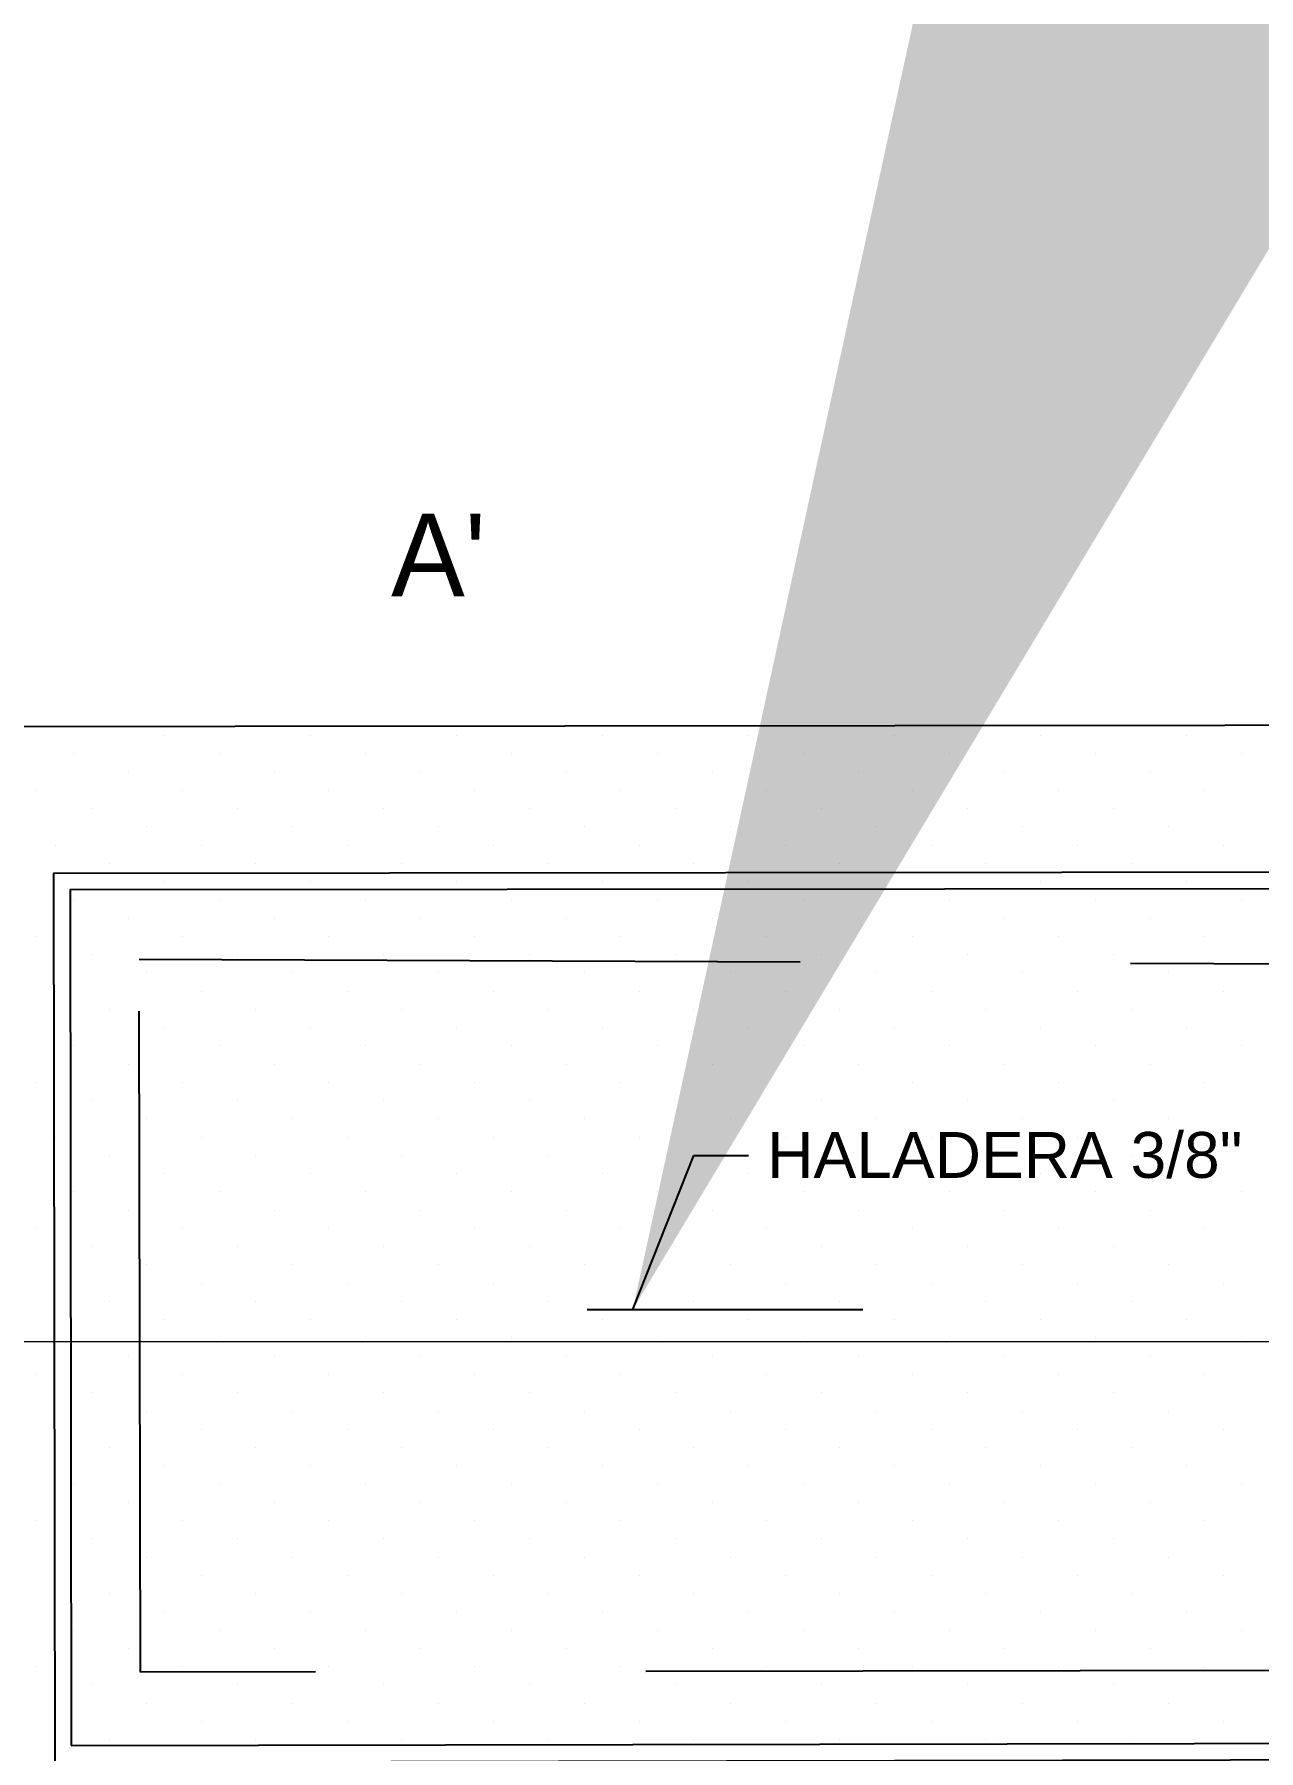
# Model space of a CAD drawing. Header units: millimetres. Extents: x 1147.5 to 1224.1, y 2097.1 to 2139.6.
# Drawn here: x 1208.805 to 1209.268, y 2114.744 to 2115.393 of the extents above; entities that cross this region are included whole.
import ezdxf
from ezdxf.enums import TextEntityAlignment as Align

# ---------------------------------------------------------------- set-up
doc = ezdxf.new("R2010")
doc.units = ezdxf.units.MM
doc.linetypes.add('CENTER', pattern=[1.25, 1, -0.0625, 0.125, -0.0625])
doc.linetypes.add('HIDDEN', pattern=[0.375, 0.25, -0.125])
for name, color, linetype in [('AUX2', 8, 'Continuous'), ('HATCH', 7, 'Continuous'), ('HIERRO', 22, 'Continuous'), ('LINES', 1, 'Continuous'), ('TEXTO3', 1, 'Continuous'), ('TEXTOP', 7, 'Continuous')]:
    doc.layers.add(name, color=color, linetype=linetype)
doc.layers.add('COTAS', color=251, linetype='Continuous', lineweight=13)
doc.styles.add('RomanS', font='stylu.ttf')
doc.styles.get("Standard").update_dxf_attribs({"font": 'arial.ttf'})
doc.dimstyles.get("Standard").update_dxf_attribs({"dimtxt": 0.18, "dimasz": 0.18, "dimexe": 0.18, "dimexo": 0.0625, "dimgap": 0.09, "dimtad": 0, "dimtih": 1, "dimtoh": 1, "dimdec": 4, "dimzin": 0, "dimdsep": 46, "dimtxsty": 'Standard', "dimcen": 0.09, "dimadec": 0, "dimazin": 0, "dimtfac": 1, "dimtdec": 4, "dimtofl": 0, "dimtmove": 0, "dimatfit": 3, "dimfxl": 1, "dimtolj": 1, "dimtzin": 0, "dimarcsym": 0})

# ---------------------------------------------------------------- blocks, each defined once
blk = doc.blocks.new('*X338')
at = {"color": 0}
for p, q in [((324.8271776075704, 232.0194125768358), (324.8271776075704, 232.0194125768358)), ((329.2465949899864, 232.0194125768357), (329.2465949899864, 232.0194125768357)), ((333.6660123724023, 232.0194125768357), (333.6660123724023, 232.0194125768357)), ((338.0854297548183, 232.0194125768357), (338.0854297548183, 232.0194125768357)), ((342.5048471372344, 232.0194125768356), (342.5048471372344, 232.0194125768356)), ((346.9242645196504, 232.0194125768355), (346.9242645196504, 232.0194125768355)), ((351.3436819020663, 232.0194125768355), (351.3436819020663, 232.0194125768355)), ((355.7630992844823, 232.0194125768355), (355.7630992844823, 232.0194125768355)), ((322.0650417435604, 231.4669854040338), (322.0650417435604, 231.4669854040338)), ((326.4844591259764, 231.4669854040338), (326.4844591259764, 231.4669854040338)), ((330.9038765083924, 231.4669854040337), (330.9038765083924, 231.4669854040337)), ((335.3232938908084, 231.4669854040337), (335.3232938908084, 231.4669854040337)), ((339.7427112732243, 231.4669854040337), (339.7427112732243, 231.4669854040337)), ((344.1621286556403, 231.4669854040336), (344.1621286556403, 231.4669854040336)), ((348.5815460380563, 231.4669854040336), (348.5815460380563, 231.4669854040336)), ((353.0009634204723, 231.4669854040335), (353.0009634204723, 231.4669854040335)), ((357.4203808028882, 231.4669854040335), (357.4203808028882, 231.4669854040335)), ((323.7223232619664, 230.9145582312318), (323.7223232619664, 230.9145582312318)), ((328.1417406443824, 230.9145582312318), (328.1417406443824, 230.9145582312318)), ((332.5611580267984, 230.9145582312318), (332.5611580267984, 230.9145582312318)), ((336.9805754092143, 230.9145582312317), (336.9805754092143, 230.9145582312317)), ((341.3999927916304, 230.9145582312316), (341.3999927916304, 230.9145582312316)), ((345.8194101740464, 230.9145582312316), (345.8194101740464, 230.9145582312316)), ((350.2388275564623, 230.9145582312315), (350.2388275564623, 230.9145582312315)), ((354.6582449388783, 230.9145582312315), (354.6582449388783, 230.9145582312315)), ((320.9601873979564, 230.3621310584299), (320.9601873979564, 230.3621310584299)), ((325.3796047803724, 230.3621310584299), (325.3796047803724, 230.3621310584299)), ((329.7990221627884, 230.3621310584298), (329.7990221627884, 230.3621310584298)), ((334.2184395452044, 230.3621310584298), (334.2184395452044, 230.3621310584298)), ((338.6378569276203, 230.3621310584297), (338.6378569276203, 230.3621310584297)), ((343.0572743100363, 230.3621310584296), (343.0572743100363, 230.3621310584296)), ((347.4766916924523, 230.3621310584296), (347.4766916924523, 230.3621310584296)), ((351.8961090748683, 230.3621310584296), (351.8961090748683, 230.3621310584296)), ((356.3155264572842, 230.3621310584296), (356.3155264572842, 230.3621310584296)), ((322.6174689163624, 229.8097038856278), (322.6174689163624, 229.8097038856278)), ((327.0368862987784, 229.8097038856278), (327.0368862987784, 229.8097038856278)), ((331.4563036811944, 229.8097038856278), (331.4563036811944, 229.8097038856278)), ((335.8757210636103, 229.8097038856277), (335.8757210636103, 229.8097038856277)), ((340.2951384460264, 229.8097038856276), (340.2951384460264, 229.8097038856276)), ((344.7145558284424, 229.8097038856276), (344.7145558284424, 229.8097038856276)), ((349.1339732108583, 229.8097038856276), (349.1339732108583, 229.8097038856276)), ((353.5533905932743, 229.8097038856276), (353.5533905932743, 229.8097038856276)), ((324.2747504347684, 229.2572767128259), (324.2747504347684, 229.2572767128259)), ((328.6941678171844, 229.2572767128258), (328.6941678171844, 229.2572767128258)), ((333.1135851996004, 229.2572767128258), (333.1135851996004, 229.2572767128258)), ((337.5330025820163, 229.2572767128257), (337.5330025820163, 229.2572767128257)), ((341.9524199644324, 229.2572767128256), (341.9524199644324, 229.2572767128256)), ((346.3718373468483, 229.2572767128256), (346.3718373468483, 229.2572767128256)), ((350.7912547292643, 229.2572767128256), (350.7912547292643, 229.2572767128256)), ((355.2106721116803, 229.2572767128256), (355.2106721116803, 229.2572767128256)), ((321.5126145707584, 228.7048495400239), (321.5126145707584, 228.7048495400239)), ((325.9320319531744, 228.7048495400238), (325.9320319531744, 228.7048495400238)), ((330.3514493355904, 228.7048495400238), (330.3514493355904, 228.7048495400238)), ((334.7708667180063, 228.7048495400238), (334.7708667180063, 228.7048495400238)), ((339.1902841004224, 228.7048495400237), (339.1902841004224, 228.7048495400237)), ((343.6097014828384, 228.7048495400236), (343.6097014828384, 228.7048495400236)), ((348.0291188652543, 228.7048495400236), (348.0291188652543, 228.7048495400236)), ((352.4485362476703, 228.7048495400236), (352.4485362476703, 228.7048495400236)), ((356.8679536300862, 228.7048495400236), (356.8679536300862, 228.7048495400236)), ((323.1698960891644, 228.1524223672219), (323.1698960891644, 228.1524223672219)), ((327.5893134715804, 228.1524223672218), (327.5893134715804, 228.1524223672218)), ((332.0087308539964, 228.1524223672218), (332.0087308539964, 228.1524223672218)), ((336.4281482364123, 228.1524223672218), (336.4281482364123, 228.1524223672218)), ((340.8475656188284, 228.1524223672217), (340.8475656188284, 228.1524223672217)), ((345.2669830012443, 228.1524223672216), (345.2669830012443, 228.1524223672216)), ((349.6864003836603, 228.1524223672216), (349.6864003836603, 228.1524223672216)), ((354.1058177660763, 228.1524223672216), (354.1058177660763, 228.1524223672216)), ((324.8271776075704, 227.5999951944198), (324.8271776075704, 227.5999951944198)), ((329.2465949899864, 227.5999951944198), (329.2465949899864, 227.5999951944198)), ((333.6660123724023, 227.5999951944198), (333.6660123724023, 227.5999951944198)), ((338.0854297548184, 227.5999951944197), (338.0854297548184, 227.5999951944197)), ((342.5048471372344, 227.5999951944197), (342.5048471372344, 227.5999951944197)), ((346.9242645196503, 227.5999951944196), (346.9242645196503, 227.5999951944196)), ((351.3436819020663, 227.5999951944196), (351.3436819020663, 227.5999951944196)), ((355.7630992844822, 227.5999951944196), (355.7630992844822, 227.5999951944196)), ((322.0650417435604, 227.047568021618), (322.0650417435604, 227.047568021618)), ((326.4844591259764, 227.0475680216179), (326.4844591259764, 227.0475680216179)), ((330.9038765083924, 227.0475680216178), (330.9038765083924, 227.0475680216178)), ((335.3232938908083, 227.0475680216178), (335.3232938908083, 227.0475680216178)), ((339.7427112732244, 227.0475680216177), (339.7427112732244, 227.0475680216177)), ((344.1621286556403, 227.0475680216177), (344.1621286556403, 227.0475680216177)), ((348.5815460380563, 227.0475680216176), (348.5815460380563, 227.0475680216176)), ((353.0009634204723, 227.0475680216176), (353.0009634204723, 227.0475680216176)), ((357.4203808028882, 227.0475680216176), (357.4203808028882, 227.0475680216176)), ((323.7223232619664, 226.4951408488159), (323.7223232619664, 226.4951408488159)), ((328.1417406443824, 226.4951408488159), (328.1417406443824, 226.4951408488159)), ((332.5611580267984, 226.4951408488158), (332.5611580267984, 226.4951408488158)), ((336.9805754092144, 226.4951408488157), (336.9805754092144, 226.4951408488157)), ((341.3999927916304, 226.4951408488157), (341.3999927916304, 226.4951408488157)), ((345.8194101740463, 226.4951408488157), (345.8194101740463, 226.4951408488157)), ((350.2388275564623, 226.4951408488157), (350.2388275564623, 226.4951408488157)), ((354.6582449388782, 226.4951408488157), (354.6582449388782, 226.4951408488157)), ((320.9601873979564, 225.942713676014), (320.9601873979564, 225.942713676014)), ((325.3796047803724, 225.9427136760139), (325.3796047803724, 225.9427136760139)), ((329.7990221627884, 225.9427136760139), (329.7990221627884, 225.9427136760139)), ((334.2184395452043, 225.9427136760138), (334.2184395452043, 225.9427136760138)), ((338.6378569276204, 225.9427136760137), (338.6378569276204, 225.9427136760137)), ((343.0572743100363, 225.9427136760137), (343.0572743100363, 225.9427136760137)), ((347.4766916924523, 225.9427136760137), (347.4766916924523, 225.9427136760137)), ((351.8961090748683, 225.9427136760137), (351.8961090748683, 225.9427136760137)), ((356.3155264572842, 225.9427136760137), (356.3155264572842, 225.9427136760137)), ((322.6174689163624, 225.3902865032119), (322.6174689163624, 225.3902865032119)), ((327.0368862987784, 225.3902865032119), (327.0368862987784, 225.3902865032119)), ((331.4563036811944, 225.3902865032119), (331.4563036811944, 225.3902865032119)), ((335.8757210636104, 225.3902865032118), (335.8757210636104, 225.3902865032118)), ((340.2951384460264, 225.3902865032117), (340.2951384460264, 225.3902865032117)), ((344.7145558284423, 225.3902865032117), (344.7145558284423, 225.3902865032117)), ((349.1339732108583, 225.3902865032117), (349.1339732108583, 225.3902865032117)), ((353.5533905932742, 225.3902865032117), (353.5533905932742, 225.3902865032117)), ((324.2747504347684, 224.8378593304099), (324.2747504347684, 224.8378593304099)), ((328.6941678171844, 224.8378593304099), (328.6941678171844, 224.8378593304099)), ((333.1135851996003, 224.8378593304099), (333.1135851996003, 224.8378593304099)), ((337.5330025820164, 224.8378593304098), (337.5330025820164, 224.8378593304098)), ((341.9524199644324, 224.8378593304097), (341.9524199644324, 224.8378593304097)), ((346.3718373468483, 224.8378593304097), (346.3718373468483, 224.8378593304097)), ((350.7912547292643, 224.8378593304097), (350.7912547292643, 224.8378593304097)), ((355.2106721116802, 224.8378593304097), (355.2106721116802, 224.8378593304097)), ((321.5126145707584, 224.2854321576079), (321.5126145707584, 224.2854321576079)), ((325.9320319531744, 224.2854321576079), (325.9320319531744, 224.2854321576079)), ((330.3514493355904, 224.2854321576079), (330.3514493355904, 224.2854321576079)), ((334.7708667180064, 224.2854321576078), (334.7708667180064, 224.2854321576078)), ((339.1902841004224, 224.2854321576078), (339.1902841004224, 224.2854321576078)), ((343.6097014828383, 224.2854321576077), (343.6097014828383, 224.2854321576077)), ((348.0291188652543, 224.2854321576077), (348.0291188652543, 224.2854321576077)), ((352.4485362476702, 224.2854321576077), (352.4485362476702, 224.2854321576077)), ((356.8679536300861, 224.2854321576077), (356.8679536300861, 224.2854321576077)), ((323.1698960891644, 223.733004984806), (323.1698960891644, 223.733004984806)), ((327.5893134715804, 223.7330049848059), (327.5893134715804, 223.7330049848059)), ((332.0087308539963, 223.7330049848059), (332.0087308539963, 223.7330049848059)), ((336.4281482364124, 223.7330049848058), (336.4281482364124, 223.7330049848058)), ((340.8475656188284, 223.7330049848058), (340.8475656188284, 223.7330049848058)), ((345.2669830012443, 223.7330049848057), (345.2669830012443, 223.7330049848057)), ((349.6864003836603, 223.7330049848057), (349.6864003836603, 223.7330049848057)), ((354.1058177660762, 223.7330049848057), (354.1058177660762, 223.7330049848057)), ((324.8271776075704, 223.180577812004), (324.8271776075704, 223.180577812004)), ((329.2465949899864, 223.1805778120039), (329.2465949899864, 223.1805778120039)), ((333.6660123724024, 223.1805778120038), (333.6660123724024, 223.1805778120038)), ((338.0854297548184, 223.1805778120038), (338.0854297548184, 223.1805778120038)), ((342.5048471372343, 223.1805778120037), (342.5048471372343, 223.1805778120037)), ((346.9242645196503, 223.1805778120037), (346.9242645196503, 223.1805778120037)), ((351.3436819020662, 223.1805778120037), (351.3436819020662, 223.1805778120037)), ((355.7630992844821, 223.1805778120037), (355.7630992844821, 223.1805778120037)), ((322.0650417435604, 222.628150639202), (322.0650417435604, 222.628150639202)), ((326.4844591259764, 222.628150639202), (326.4844591259764, 222.628150639202)), ((330.9038765083923, 222.6281506392019), (330.9038765083923, 222.6281506392019)), ((335.3232938908084, 222.6281506392018), (335.3232938908084, 222.6281506392018)), ((339.7427112732244, 222.6281506392018), (339.7427112732244, 222.6281506392018)), ((344.1621286556403, 222.6281506392018), (344.1621286556403, 222.6281506392018)), ((348.5815460380563, 222.6281506392018), (348.5815460380563, 222.6281506392018)), ((353.0009634204722, 222.6281506392018), (353.0009634204722, 222.6281506392018)), ((357.4203808028881, 222.6281506392018), (357.4203808028881, 222.6281506392018)), ((323.7223232619664, 222.0757234664), (323.7223232619664, 222.0757234664)), ((328.1417406443824, 222.0757234663999), (328.1417406443824, 222.0757234663999)), ((332.5611580267984, 222.0757234663999), (332.5611580267984, 222.0757234663999)), ((336.9805754092144, 222.0757234663998), (336.9805754092144, 222.0757234663998)), ((341.3999927916303, 222.0757234663998), (341.3999927916303, 222.0757234663998)), ((345.8194101740463, 222.0757234663998), (345.8194101740463, 222.0757234663998)), ((350.2388275564622, 222.0757234663998), (350.2388275564622, 222.0757234663998)), ((354.6582449388781, 222.0757234663998), (354.6582449388781, 222.0757234663998)), ((320.9601873979564, 221.523296293598), (320.9601873979564, 221.523296293598)), ((325.3796047803724, 221.523296293598), (325.3796047803724, 221.523296293598)), ((329.7990221627883, 221.523296293598), (329.7990221627883, 221.523296293598)), ((334.2184395452044, 221.5232962935979), (334.2184395452044, 221.5232962935979)), ((338.6378569276204, 221.5232962935978), (338.6378569276204, 221.5232962935978)), ((343.0572743100363, 221.5232962935978), (343.0572743100363, 221.5232962935978)), ((347.4766916924523, 221.5232962935978), (347.4766916924523, 221.5232962935978)), ((351.8961090748682, 221.5232962935978), (351.8961090748682, 221.5232962935978)), ((356.3155264572841, 221.5232962935978), (356.3155264572841, 221.5232962935978)), ((322.6174689163624, 220.970869120796), (322.6174689163624, 220.970869120796)), ((327.0368862987784, 220.970869120796), (327.0368862987784, 220.970869120796)), ((331.4563036811944, 220.9708691207959), (331.4563036811944, 220.9708691207959)), ((335.8757210636104, 220.9708691207959), (335.8757210636104, 220.9708691207959)), ((340.2951384460263, 220.9708691207958), (340.2951384460263, 220.9708691207958)), ((344.7145558284423, 220.9708691207958), (344.7145558284423, 220.9708691207958)), ((349.1339732108582, 220.9708691207958), (349.1339732108582, 220.9708691207958)), ((353.5533905932741, 220.9708691207958), (353.5533905932741, 220.9708691207958)), ((324.2747504347684, 220.418441947994), (324.2747504347684, 220.418441947994)), ((328.6941678171843, 220.418441947994), (328.6941678171843, 220.418441947994)), ((333.1135851996004, 220.4184419479939), (333.1135851996004, 220.4184419479939)), ((337.5330025820164, 220.4184419479939), (337.5330025820164, 220.4184419479939)), ((341.9524199644324, 220.4184419479938), (341.9524199644324, 220.4184419479938)), ((346.3718373468483, 220.4184419479938), (346.3718373468483, 220.4184419479938)), ((350.7912547292642, 220.4184419479938), (350.7912547292642, 220.4184419479938)), ((355.2106721116801, 220.4184419479938), (355.2106721116801, 220.4184419479938)), ((321.5126145707584, 219.8660147751921), (321.5126145707584, 219.8660147751921)), ((325.9320319531744, 219.866014775192), (325.9320319531744, 219.866014775192)), ((330.3514493355904, 219.8660147751919), (330.3514493355904, 219.8660147751919)), ((334.7708667180064, 219.8660147751919), (334.7708667180064, 219.8660147751919)), ((339.1902841004223, 219.8660147751918), (339.1902841004223, 219.8660147751918)), ((343.6097014828383, 219.8660147751918), (343.6097014828383, 219.8660147751918)), ((348.0291188652542, 219.8660147751918), (348.0291188652542, 219.8660147751918)), ((352.4485362476701, 219.8660147751918), (352.4485362476701, 219.8660147751918)), ((356.867953630086, 219.8660147751918), (356.867953630086, 219.8660147751918)), ((323.1698960891644, 219.3135876023901), (323.1698960891644, 219.3135876023901)), ((327.5893134715803, 219.31358760239), (327.5893134715803, 219.31358760239)), ((332.0087308539964, 219.3135876023899), (332.0087308539964, 219.3135876023899)), ((336.4281482364124, 219.3135876023899), (336.4281482364124, 219.3135876023899)), ((340.8475656188284, 219.3135876023899), (340.8475656188284, 219.3135876023899)), ((345.2669830012443, 219.3135876023899), (345.2669830012443, 219.3135876023899)), ((349.6864003836602, 219.3135876023899), (349.6864003836602, 219.3135876023899)), ((354.1058177660761, 219.3135876023899), (354.1058177660761, 219.3135876023899)), ((324.8271776075704, 218.761160429588), (324.8271776075704, 218.761160429588)), ((329.2465949899864, 218.761160429588), (329.2465949899864, 218.761160429588)), ((333.6660123724024, 218.7611604295879), (333.6660123724024, 218.7611604295879)), ((338.0854297548183, 218.7611604295879), (338.0854297548183, 218.7611604295879)), ((342.5048471372343, 218.7611604295879), (342.5048471372343, 218.7611604295879)), ((346.9242645196503, 218.7611604295879), (346.9242645196503, 218.7611604295879)), ((351.3436819020661, 218.7611604295878), (351.3436819020661, 218.7611604295878)), ((355.7630992844821, 218.7611604295879), (355.7630992844821, 218.7611604295879)), ((322.0650417435604, 218.2087332567861), (322.0650417435604, 218.2087332567861)), ((326.4844591259763, 218.208733256786), (326.4844591259763, 218.208733256786)), ((330.9038765083924, 218.208733256786), (330.9038765083924, 218.208733256786)), ((335.3232938908084, 218.2087332567859), (335.3232938908084, 218.2087332567859)), ((339.7427112732244, 218.2087332567859), (339.7427112732244, 218.2087332567859)), ((344.1621286556403, 218.2087332567859), (344.1621286556403, 218.2087332567859)), ((348.5815460380562, 218.2087332567859), (348.5815460380562, 218.2087332567859)), ((353.0009634204721, 218.2087332567859), (353.0009634204721, 218.2087332567859)), ((357.420380802888, 218.2087332567859), (357.420380802888, 218.2087332567859)), ((323.7223232619664, 217.6563060839841), (323.7223232619664, 217.6563060839841)), ((328.1417406443824, 217.656306083984), (328.1417406443824, 217.656306083984)), ((332.5611580267984, 217.656306083984), (332.5611580267984, 217.656306083984)), ((336.9805754092143, 217.6563060839839), (336.9805754092143, 217.6563060839839)), ((341.3999927916303, 217.6563060839839), (341.3999927916303, 217.6563060839839)), ((345.8194101740463, 217.6563060839839), (345.8194101740463, 217.6563060839839)), ((350.2388275564621, 217.6563060839839), (350.2388275564621, 217.6563060839839)), ((354.6582449388781, 217.6563060839839), (354.6582449388781, 217.6563060839839)), ((320.9601873979564, 217.1038789111821), (320.9601873979564, 217.1038789111821)), ((325.3796047803723, 217.1038789111821), (325.3796047803723, 217.1038789111821)), ((329.7990221627884, 217.103878911182), (329.7990221627884, 217.103878911182)), ((334.2184395452044, 217.103878911182), (334.2184395452044, 217.103878911182)), ((338.6378569276204, 217.1038789111819), (338.6378569276204, 217.1038789111819)), ((343.0572743100363, 217.1038789111819), (343.0572743100363, 217.1038789111819)), ((347.4766916924522, 217.1038789111819), (347.4766916924522, 217.1038789111819)), ((351.8961090748681, 217.1038789111819), (351.8961090748681, 217.1038789111819)), ((356.315526457284, 217.1038789111819), (356.315526457284, 217.1038789111819)), ((322.6174689163624, 216.5514517383801), (322.6174689163624, 216.5514517383801)), ((327.0368862987784, 216.55145173838), (327.0368862987784, 216.55145173838)), ((331.4563036811944, 216.55145173838), (331.4563036811944, 216.55145173838)), ((335.8757210636103, 216.5514517383799), (335.8757210636103, 216.5514517383799)), ((340.2951384460263, 216.5514517383799), (340.2951384460263, 216.5514517383799)), ((344.7145558284423, 216.5514517383799), (344.7145558284423, 216.5514517383799)), ((349.1339732108581, 216.5514517383799), (349.1339732108581, 216.5514517383799)), ((353.5533905932741, 216.5514517383799), (353.5533905932741, 216.5514517383799)), ((324.2747504347684, 215.9990245655781), (324.2747504347684, 215.9990245655781)), ((328.6941678171844, 215.999024565578), (328.6941678171844, 215.999024565578)), ((333.1135851996004, 215.999024565578), (333.1135851996004, 215.999024565578)), ((337.5330025820164, 215.999024565578), (337.5330025820164, 215.999024565578)), ((341.9524199644323, 215.999024565578), (341.9524199644323, 215.999024565578)), ((346.3718373468482, 215.999024565578), (346.3718373468482, 215.999024565578)), ((350.7912547292641, 215.999024565578), (350.7912547292641, 215.999024565578)), ((355.21067211168, 215.999024565578), (355.21067211168, 215.999024565578)), ((321.5126145707584, 215.4465973927761), (321.5126145707584, 215.4465973927761)), ((325.9320319531744, 215.4465973927761), (325.9320319531744, 215.4465973927761)), ((330.3514493355904, 215.446597392776), (330.3514493355904, 215.446597392776)), ((334.7708667180063, 215.446597392776), (334.7708667180063, 215.446597392776)), ((339.1902841004223, 215.446597392776), (339.1902841004223, 215.446597392776)), ((343.6097014828383, 215.446597392776), (343.6097014828383, 215.446597392776)), ((348.0291188652541, 215.4465973927759), (348.0291188652541, 215.4465973927759)), ((352.4485362476701, 215.446597392776), (352.4485362476701, 215.446597392776)), ((356.867953630086, 215.446597392776), (356.867953630086, 215.446597392776)), ((323.1698960891644, 214.8941702199741), (323.1698960891644, 214.8941702199741)), ((327.5893134715804, 214.8941702199741), (327.5893134715804, 214.8941702199741)), ((332.0087308539964, 214.894170219974), (332.0087308539964, 214.894170219974)), ((336.4281482364124, 214.894170219974), (336.4281482364124, 214.894170219974)), ((340.8475656188283, 214.894170219974), (340.8475656188283, 214.894170219974)), ((345.2669830012442, 214.894170219974), (345.2669830012442, 214.894170219974)), ((349.6864003836601, 214.894170219974), (349.6864003836601, 214.894170219974)), ((354.105817766076, 214.894170219974), (354.105817766076, 214.894170219974)), ((324.8271776075704, 214.3417430471721), (324.8271776075704, 214.3417430471721)), ((329.2465949899864, 214.3417430471721), (329.2465949899864, 214.3417430471721)), ((333.6660123724023, 214.341743047172), (333.6660123724023, 214.341743047172)), ((338.0854297548183, 214.341743047172), (338.0854297548183, 214.341743047172)), ((342.5048471372343, 214.341743047172), (342.5048471372343, 214.341743047172)), ((346.9242645196501, 214.341743047172), (346.9242645196501, 214.341743047172)), ((351.3436819020661, 214.341743047172), (351.3436819020661, 214.341743047172)), ((355.763099284482, 214.341743047172), (355.763099284482, 214.341743047172)), ((322.0650417435604, 213.7893158743702), (322.0650417435604, 213.7893158743702)), ((326.4844591259764, 213.7893158743701), (326.4844591259764, 213.7893158743701)), ((330.9038765083924, 213.7893158743701), (330.9038765083924, 213.7893158743701)), ((335.3232938908084, 213.78931587437), (335.3232938908084, 213.78931587437)), ((339.7427112732243, 213.78931587437), (339.7427112732243, 213.78931587437)), ((344.1621286556402, 213.78931587437), (344.1621286556402, 213.78931587437)), ((348.5815460380561, 213.78931587437), (348.5815460380561, 213.78931587437)), ((353.000963420472, 213.78931587437), (353.000963420472, 213.78931587437)), ((357.420380802888, 213.78931587437), (357.420380802888, 213.78931587437)), ((323.7223232619664, 213.2368887015681), (323.7223232619664, 213.2368887015681)), ((328.1417406443824, 213.2368887015681), (328.1417406443824, 213.2368887015681)), ((332.5611580267984, 213.236888701568), (332.5611580267984, 213.236888701568)), ((336.9805754092143, 213.236888701568), (336.9805754092143, 213.236888701568)), ((341.3999927916303, 213.236888701568), (341.3999927916303, 213.236888701568)), ((345.8194101740461, 213.236888701568), (345.8194101740461, 213.236888701568)), ((350.2388275564621, 213.236888701568), (350.2388275564621, 213.236888701568)), ((354.658244938878, 213.236888701568), (354.658244938878, 213.236888701568)), ((320.9601873979564, 212.6844615287662), (320.9601873979564, 212.6844615287662)), ((325.3796047803724, 212.6844615287661), (325.3796047803724, 212.6844615287661)), ((329.7990221627884, 212.6844615287661), (329.7990221627884, 212.6844615287661)), ((334.2184395452044, 212.6844615287661), (334.2184395452044, 212.6844615287661)), ((338.6378569276203, 212.6844615287661), (338.6378569276203, 212.6844615287661)), ((343.0572743100362, 212.6844615287661), (343.0572743100362, 212.6844615287661)), ((347.4766916924521, 212.6844615287661), (347.4766916924521, 212.6844615287661)), ((351.896109074868, 212.6844615287661), (351.896109074868, 212.6844615287661)), ((356.315526457284, 212.6844615287661), (356.315526457284, 212.6844615287661)), ((322.6174689163624, 212.1320343559642), (322.6174689163624, 212.1320343559642)), ((327.0368862987784, 212.1320343559641), (327.0368862987784, 212.1320343559641)), ((331.4563036811944, 212.1320343559641), (331.4563036811944, 212.1320343559641)), ((335.8757210636103, 212.1320343559641), (335.8757210636103, 212.1320343559641)), ((340.2951384460263, 212.1320343559641), (340.2951384460263, 212.1320343559641)), ((344.7145558284421, 212.132034355964), (344.7145558284421, 212.132034355964)), ((349.1339732108581, 212.1320343559641), (349.1339732108581, 212.1320343559641)), ((353.553390593274, 212.1320343559641), (353.553390593274, 212.1320343559641)), ((324.2747504347684, 211.5796071831622), (324.2747504347684, 211.5796071831622)), ((328.6941678171844, 211.5796071831621), (328.6941678171844, 211.5796071831621)), ((333.1135851996004, 211.5796071831621), (333.1135851996004, 211.5796071831621)), ((337.5330025820163, 211.5796071831621), (337.5330025820163, 211.5796071831621)), ((341.9524199644322, 211.5796071831621), (341.9524199644322, 211.5796071831621)), ((346.3718373468481, 211.5796071831621), (346.3718373468481, 211.5796071831621)), ((350.791254729264, 211.5796071831621), (350.791254729264, 211.5796071831621)), ((355.21067211168, 211.5796071831621), (355.21067211168, 211.5796071831621)), ((321.5126145707584, 211.0271800103602), (321.5126145707584, 211.0271800103602)), ((325.9320319531744, 211.0271800103602), (325.9320319531744, 211.0271800103602)), ((330.3514493355904, 211.0271800103601), (330.3514493355904, 211.0271800103601)), ((334.7708667180063, 211.0271800103601), (334.7708667180063, 211.0271800103601)), ((339.1902841004223, 211.0271800103601), (339.1902841004223, 211.0271800103601)), ((343.6097014828381, 211.0271800103601), (343.6097014828381, 211.0271800103601)), ((348.0291188652541, 211.0271800103601), (348.0291188652541, 211.0271800103601)), ((352.44853624767, 211.0271800103601), (352.44853624767, 211.0271800103601)), ((356.8679536300859, 211.0271800103601), (356.8679536300859, 211.0271800103601)), ((323.1698960891644, 210.4747528375582), (323.1698960891644, 210.4747528375582)), ((327.5893134715804, 210.4747528375582), (327.5893134715804, 210.4747528375582)), ((332.0087308539964, 210.4747528375581), (332.0087308539964, 210.4747528375581)), ((336.4281482364123, 210.4747528375581), (336.4281482364123, 210.4747528375581)), ((340.8475656188282, 210.4747528375581), (340.8475656188282, 210.4747528375581)), ((345.2669830012441, 210.4747528375581), (345.2669830012441, 210.4747528375581)), ((349.68640038366, 210.4747528375581), (349.68640038366, 210.4747528375581)), ((354.105817766076, 210.4747528375581), (354.105817766076, 210.4747528375581)), ((324.8271776075704, 209.9223256647562), (324.8271776075704, 209.9223256647562)), ((329.2465949899864, 209.9223256647561), (329.2465949899864, 209.9223256647561)), ((333.6660123724023, 209.9223256647561), (333.6660123724023, 209.9223256647561)), ((338.0854297548183, 209.9223256647561), (338.0854297548183, 209.9223256647561)), ((342.5048471372342, 209.9223256647561), (342.5048471372342, 209.9223256647561)), ((346.9242645196501, 209.9223256647561), (346.9242645196501, 209.9223256647561)), ((351.343681902066, 209.9223256647561), (351.343681902066, 209.9223256647561)), ((355.7630992844819, 209.9223256647561), (355.7630992844819, 209.9223256647561)), ((322.0650417435604, 209.3698984919542), (322.0650417435604, 209.3698984919542)), ((326.4844591259764, 209.3698984919542), (326.4844591259764, 209.3698984919542)), ((330.9038765083924, 209.3698984919542), (330.9038765083924, 209.3698984919542)), ((335.3232938908083, 209.3698984919542), (335.3232938908083, 209.3698984919542)), ((339.7427112732242, 209.3698984919542), (339.7427112732242, 209.3698984919542)), ((344.1621286556401, 209.3698984919542), (344.1621286556401, 209.3698984919542)), ((348.581546038056, 209.3698984919542), (348.581546038056, 209.3698984919542)), ((353.000963420472, 209.3698984919542), (353.000963420472, 209.3698984919542)), ((357.4203808028879, 209.3698984919542), (357.4203808028879, 209.3698984919542)), ((323.7223232619664, 208.8174713191522), (323.7223232619664, 208.8174713191522)), ((328.1417406443824, 208.8174713191522), (328.1417406443824, 208.8174713191522)), ((332.5611580267984, 208.8174713191522), (332.5611580267984, 208.8174713191522)), ((336.9805754092143, 208.8174713191522), (336.9805754092143, 208.8174713191522)), ((341.3999927916302, 208.8174713191521), (341.3999927916302, 208.8174713191521)), ((345.8194101740461, 208.8174713191522), (345.8194101740461, 208.8174713191522)), ((350.238827556462, 208.8174713191522), (350.238827556462, 208.8174713191522)), ((354.6582449388779, 208.8174713191522), (354.6582449388779, 208.8174713191522)), ((320.9601873979564, 208.2650441463502), (320.9601873979564, 208.2650441463502)), ((325.3796047803724, 208.2650441463502), (325.3796047803724, 208.2650441463502)), ((329.7990221627884, 208.2650441463502), (329.7990221627884, 208.2650441463502)), ((334.2184395452043, 208.2650441463502), (334.2184395452043, 208.2650441463502)), ((338.6378569276202, 208.2650441463502), (338.6378569276202, 208.2650441463502)), ((343.0572743100361, 208.2650441463502), (343.0572743100361, 208.2650441463502)), ((347.4766916924521, 208.2650441463502), (347.4766916924521, 208.2650441463502)), ((351.896109074868, 208.2650441463502), (351.896109074868, 208.2650441463502)), ((356.3155264572839, 208.2650441463502), (356.3155264572839, 208.2650441463502)), ((322.6174689163624, 207.7126169735483), (322.6174689163624, 207.7126169735483)), ((327.0368862987784, 207.7126169735482), (327.0368862987784, 207.7126169735482)), ((331.4563036811944, 207.7126169735482), (331.4563036811944, 207.7126169735482)), ((335.8757210636103, 207.7126169735482), (335.8757210636103, 207.7126169735482)), ((340.2951384460262, 207.7126169735482), (340.2951384460262, 207.7126169735482)), ((344.7145558284421, 207.7126169735482), (344.7145558284421, 207.7126169735482)), ((349.133973210858, 207.7126169735482), (349.133973210858, 207.7126169735482)), ((353.5533905932739, 207.7126169735482), (353.5533905932739, 207.7126169735482)), ((324.2747504347684, 207.1601898007463), (324.2747504347684, 207.1601898007463)), ((328.6941678171844, 207.1601898007462), (328.6941678171844, 207.1601898007462)), ((333.1135851996003, 207.1601898007462), (333.1135851996003, 207.1601898007462)), ((337.5330025820163, 207.1601898007462), (337.5330025820163, 207.1601898007462)), ((341.9524199644321, 207.1601898007462), (341.9524199644321, 207.1601898007462)), ((346.3718373468481, 207.1601898007462), (346.3718373468481, 207.1601898007462)), ((350.791254729264, 207.1601898007462), (350.791254729264, 207.1601898007462)), ((355.2106721116799, 207.1601898007462), (355.2106721116799, 207.1601898007462)), ((321.5126145707584, 206.6077626279443), (321.5126145707584, 206.6077626279443)), ((325.9320319531744, 206.6077626279442), (325.9320319531744, 206.6077626279442)), ((330.3514493355904, 206.6077626279442), (330.3514493355904, 206.6077626279442)), ((334.7708667180063, 206.6077626279442), (334.7708667180063, 206.6077626279442)), ((339.1902841004222, 206.6077626279442), (339.1902841004222, 206.6077626279442)), ((343.6097014828381, 206.6077626279442), (343.6097014828381, 206.6077626279442)), ((348.029118865254, 206.6077626279442), (348.029118865254, 206.6077626279442)), ((352.4485362476699, 206.6077626279442), (352.4485362476699, 206.6077626279442)), ((356.8679536300859, 206.6077626279442), (356.8679536300859, 206.6077626279442)), ((323.1698960891644, 206.0553354551423), (323.1698960891644, 206.0553354551423)), ((327.5893134715804, 206.0553354551423), (327.5893134715804, 206.0553354551423)), ((332.0087308539963, 206.0553354551423), (332.0087308539963, 206.0553354551423)), ((336.4281482364123, 206.0553354551423), (336.4281482364123, 206.0553354551423)), ((340.8475656188281, 206.0553354551423), (340.8475656188281, 206.0553354551423)), ((345.2669830012441, 206.0553354551423), (345.2669830012441, 206.0553354551423)), ((349.68640038366, 206.0553354551423), (349.68640038366, 206.0553354551423)), ((354.1058177660759, 206.0553354551423), (354.1058177660759, 206.0553354551423)), ((324.8271776075704, 205.5029082823403), (324.8271776075704, 205.5029082823403)), ((329.2465949899864, 205.5029082823403), (329.2465949899864, 205.5029082823403)), ((333.6660123724023, 205.5029082823403), (333.6660123724023, 205.5029082823403)), ((338.0854297548182, 205.5029082823402), (338.0854297548182, 205.5029082823402)), ((342.5048471372341, 205.5029082823403), (342.5048471372341, 205.5029082823403)), ((346.92426451965, 205.5029082823403), (346.92426451965, 205.5029082823403)), ((351.343681902066, 205.5029082823403), (351.343681902066, 205.5029082823403)), ((355.7630992844819, 205.5029082823403), (355.7630992844819, 205.5029082823403)), ((322.0650417435604, 204.9504811095383), (322.0650417435604, 204.9504811095383)), ((326.4844591259764, 204.9504811095383), (326.4844591259764, 204.9504811095383)), ((330.9038765083923, 204.9504811095383), (330.9038765083923, 204.9504811095383)), ((335.3232938908083, 204.9504811095383), (335.3232938908083, 204.9504811095383)), ((339.7427112732241, 204.9504811095383), (339.7427112732241, 204.9504811095383)), ((344.1621286556401, 204.9504811095383), (344.1621286556401, 204.9504811095383)), ((348.581546038056, 204.9504811095383), (348.581546038056, 204.9504811095383)), ((353.0009634204719, 204.9504811095383), (353.0009634204719, 204.9504811095383)), ((357.4203808028878, 204.9504811095383), (357.4203808028878, 204.9504811095383)), ((323.7223232619664, 204.3980539367363), (323.7223232619664, 204.3980539367363)), ((328.1417406443824, 204.3980539367363), (328.1417406443824, 204.3980539367363)), ((332.5611580267983, 204.3980539367363), (332.5611580267983, 204.3980539367363)), ((336.9805754092142, 204.3980539367363), (336.9805754092142, 204.3980539367363)), ((341.3999927916301, 204.3980539367363), (341.3999927916301, 204.3980539367363)), ((345.819410174046, 204.3980539367363), (345.819410174046, 204.3980539367363)), ((350.238827556462, 204.3980539367363), (350.238827556462, 204.3980539367363)), ((354.6582449388779, 204.3980539367363), (354.6582449388779, 204.3980539367363)), ((320.9601873979564, 203.8456267639343), (320.9601873979564, 203.8456267639343)), ((325.3796047803724, 203.8456267639343), (325.3796047803724, 203.8456267639343)), ((329.7990221627883, 203.8456267639343), (329.7990221627883, 203.8456267639343)), ((334.2184395452043, 203.8456267639343), (334.2184395452043, 203.8456267639343)), ((338.6378569276201, 203.8456267639343), (338.6378569276201, 203.8456267639343)), ((343.0572743100361, 203.8456267639343), (343.0572743100361, 203.8456267639343)), ((347.476691692452, 203.8456267639343), (347.476691692452, 203.8456267639343)), ((351.8961090748679, 203.8456267639343), (351.8961090748679, 203.8456267639343)), ((356.3155264572838, 203.8456267639343), (356.3155264572838, 203.8456267639343)), ((322.6174689163624, 203.2931995911323), (322.6174689163624, 203.2931995911323)), ((327.0368862987784, 203.2931995911323), (327.0368862987784, 203.2931995911323)), ((331.4563036811943, 203.2931995911323), (331.4563036811943, 203.2931995911323)), ((335.8757210636102, 203.2931995911323), (335.8757210636102, 203.2931995911323)), ((340.2951384460261, 203.2931995911323), (340.2951384460261, 203.2931995911323)), ((344.714555828442, 203.2931995911323), (344.714555828442, 203.2931995911323)), ((349.133973210858, 203.2931995911323), (349.133973210858, 203.2931995911323)), ((353.5533905932739, 203.2931995911323), (353.5533905932739, 203.2931995911323)), ((324.2747504347684, 202.7407724183304), (324.2747504347684, 202.7407724183304)), ((328.6941678171843, 202.7407724183304), (328.6941678171843, 202.7407724183304)), ((333.1135851996003, 202.7407724183304), (333.1135851996003, 202.7407724183304)), ((337.5330025820161, 202.7407724183304), (337.5330025820161, 202.7407724183304)), ((341.9524199644321, 202.7407724183304), (341.9524199644321, 202.7407724183304)), ((346.371837346848, 202.7407724183304), (346.371837346848, 202.7407724183304)), ((350.7912547292639, 202.7407724183304), (350.7912547292639, 202.7407724183304)), ((355.2106721116798, 202.7407724183304), (355.2106721116798, 202.7407724183304)), ((321.5126145707584, 202.1883452455284), (321.5126145707584, 202.1883452455284)), ((325.9320319531744, 202.1883452455284), (325.9320319531744, 202.1883452455284)), ((330.3514493355903, 202.1883452455284), (330.3514493355903, 202.1883452455284)), ((334.7708667180062, 202.1883452455283), (334.7708667180062, 202.1883452455283)), ((339.1902841004221, 202.1883452455284), (339.1902841004221, 202.1883452455284)), ((343.609701482838, 202.1883452455284), (343.609701482838, 202.1883452455284)), ((348.029118865254, 202.1883452455284), (348.029118865254, 202.1883452455284)), ((352.4485362476699, 202.1883452455284), (352.4485362476699, 202.1883452455284)), ((356.8679536300858, 202.1883452455284), (356.8679536300858, 202.1883452455284)), ((323.1698960891644, 201.6359180727264), (323.1698960891644, 201.6359180727264)), ((327.5893134715803, 201.6359180727264), (327.5893134715803, 201.6359180727264)), ((332.0087308539963, 201.6359180727264), (332.0087308539963, 201.6359180727264)), ((336.4281482364121, 201.6359180727264), (336.4281482364121, 201.6359180727264)), ((340.8475656188281, 201.6359180727264), (340.8475656188281, 201.6359180727264)), ((345.266983001244, 201.6359180727264), (345.266983001244, 201.6359180727264)), ((349.6864003836599, 201.6359180727264), (349.6864003836599, 201.6359180727264)), ((354.1058177660758, 201.6359180727264), (354.1058177660758, 201.6359180727264))]:
    blk.add_line(p, q, dxfattribs=at)

msp = doc.modelspace()

# ---------------------------------------------------------------- linework, layer by layer
at = {"layer": 'AUX2'}
for points in [[(1208.812779081614, 2114.739278340717), (1209.321002045188, 2114.740245155971), (1209.320893281089, 2115.075895983708), (1208.812319930209, 2115.075487324848)], [(1208.819020535757, 2114.745540225423), (1209.314750023464, 2114.746483273779), (1209.314645307635, 2115.069640961196), (1208.818578464626, 2115.069242351811)]]:
    msp.add_lwpolyline(points, close=True, dxfattribs=at)
at = {"layer": 'AUX2', "linetype": 'HIDDEN'}
msp.add_lwpolyline([(1208.844702571536, 2115.043085542557), (1209.28702331363, 2115.041279396739), (1209.286384963194, 2114.773909190531), (1208.84518135893, 2114.773336441275)], close=True, dxfattribs=at)
at = {"layer": 'COTAS', "linetype": 'CENTER'}
msp.add_line((1208.570222024078, 2114.898387755371), (1209.455836262319, 2114.898387755371), dxfattribs=at)
msp.add_lwpolyline([(1208.988491635764, 2114.534596323135, 0, 0.0125, 0), (1209.025991635764, 2114.534596323135, 0, 0, 0), (1209.063491635764, 2114.534596323135, 0, 0, 0), (1209.063491635764, 2115.193775114825, 0, 0, 0), (1209.025991635764, 2115.193775114825, 0.0125, 0, 0), (1208.988491635764, 2115.193775114825, 0, 0, 0)], format="xyseb", dxfattribs=at)
at = {"layer": 'HIERRO'}
msp.add_lwpolyline([(1209.014213421252, 2114.910506882062), (1209.118407705823, 2114.910506882062)], dxfattribs=at)
at = {"layer": 'LINES'}
msp.add_lwpolyline([(1208.755588372781, 2114.682681605631), (1208.755929633597, 2115.131001078826), (1209.380317275531, 2115.131726638852), (1209.380184443837, 2114.682145078397)], close=True, dxfattribs=at)

# ---------------------------------------------------------------- block references
at = {"layer": 'HATCH', "xscale": 0.0125, "yscale": 0.0125, "zscale": 0.0125}
msp.add_blockref('*X338', (1204.79395109596, 2112.227348529591), dxfattribs=at)

# ---------------------------------------------------------------- texts
at = {"layer": 'TEXTO3', "style": 'RomanS'}
msp.add_text("A'", height=0.03125, dxfattribs=at).set_placement((1208.957933326534, 2115.195960312718), align=Align.MIDDLE)
at = {"layer": 'TEXTOP'}
msp.add_text('HALADERA 3/8"', height=0.01736111111111045, dxfattribs=at).set_placement((1209.172194835785, 2114.969303855236), align=Align.MIDDLE)

# ---------------------------------------------------------------- leaders
at = {"layer": 'COTAS'}
for points in [[(1207.803254011543, 2115.137352386478), (1207.941353813933, 2115.325627208099), (1207.974973517228, 2115.325627208099)], [(1209.031453688468, 2114.910506882062), (1209.054545666195, 2114.968768374621), (1209.075261685175, 2114.968768374621)], [(1207.868343348633, 2115.1200299224), (1207.991767164407, 2115.252579009373), (1208.025386867702, 2115.252579009373)], [(1209.991411600121, 2115.017910410589), (1209.855047226445, 2115.15138919146)]]:
    msp.add_leader(points, dimstyle='Standard', override={"dimtxt": 2, "dimasz": 1.5, "dimexe": 0, "dimexo": 0.5, "dimgap": 0.002286, "dimdec": 2, "dimcen": 0, "dimaunit": 1, "dimtdec": 2, "dimtmove": 2}, dxfattribs=at)

doc.saveas('drawing.dxf')
